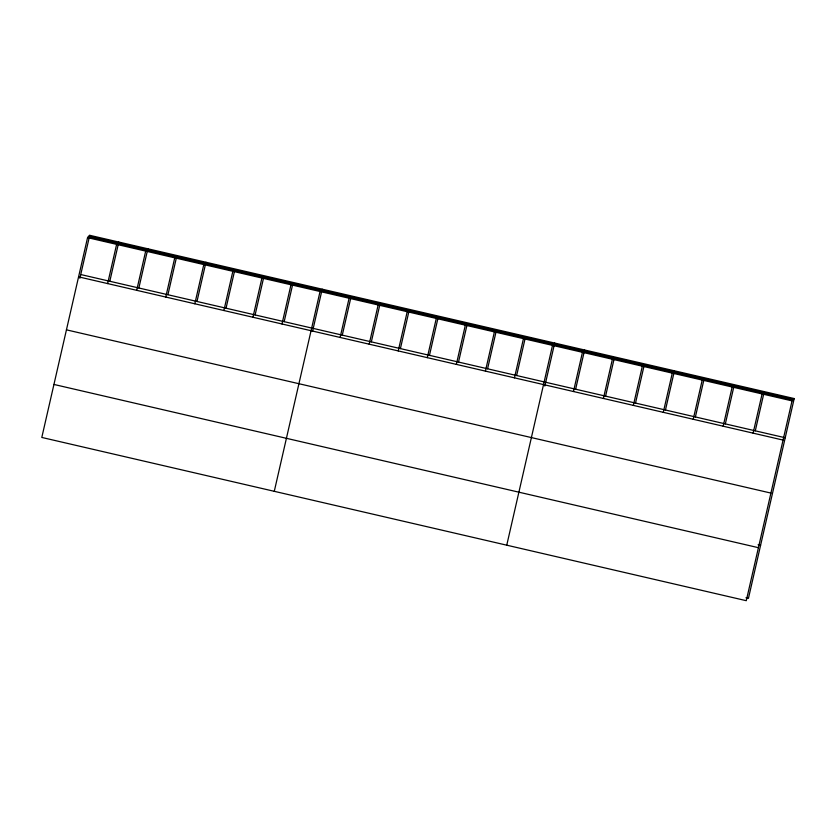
<?xml version="1.0" encoding="UTF-8"?>
<svg xmlns="http://www.w3.org/2000/svg" width="836" height="836" viewBox="0 0 836 836"><rect width="100%" height="100%" fill="white"/><g stroke="black" fill="none" stroke-linecap="round" stroke-linejoin="round"><path stroke-width="1.25" d="M87.561 237.633L41.8 437.447L746.276 600.687L792.037 400.872L794.2 398.553L89.724 235.313L87.561 237.633L792.037 400.872M79.88 278.315L89.724 235.313M107.645 283.582L116.622 244.373M109.809 281.262L118.785 242.053M136.696 290.322L145.683 251.103M138.86 288.002L147.847 248.783M165.758 297.052L174.745 257.843M167.921 294.732L176.908 255.523M194.819 303.781L203.796 264.573M196.982 301.462L205.959 262.253M223.881 310.522L232.857 271.303M226.044 308.202L234.446 271.512M252.942 317.252L261.919 278.043M255.105 314.932L263.507 278.252M281.993 323.981L290.98 284.773M284.167 321.661L292.558 284.982M274.281 491.317L320.042 291.503L322.205 289.183M312.643 330.92L321.62 291.712M340.116 337.451L349.103 298.243M342.279 335.131L350.681 298.452M369.178 344.181L378.154 304.973M371.341 341.861L379.743 305.182M398.239 350.921L407.216 311.703M400.402 348.602L408.804 311.912M427.3 357.651L436.277 318.443M429.464 355.331L437.865 318.652M456.351 364.381L465.338 325.173M458.515 362.061L466.916 325.382M485.413 371.121L494.4 331.902M487.576 368.801L496.27 330.847M514.474 377.851L523.451 338.643M516.638 375.531L525.332 337.587M506.752 545.187L552.512 345.373L554.676 343.053M544.832 386.054L554.393 344.317M573.475 391.52L582.452 352.311M575.638 389.2L584.615 349.991M603.414 398.458L612.391 359.25M605.577 396.139L613.979 359.459M633.354 405.397L642.341 366.189M635.517 403.077L644.211 365.133M663.293 412.336L672.28 373.128M665.456 410.016L674.443 370.808M693.232 419.275L702.219 380.056M695.395 416.955L703.797 380.275M723.171 426.214L732.158 386.995M725.334 423.894L733.736 387.204M753.111 433.152L762.098 393.934M755.284 430.833L764.261 391.614M794.2 398.553L748.439 598.367L745.942 597.782M89.013 236.086L793.489 399.315M88.271 236.87L792.747 400.11M80.747 274.532L785.223 437.761M78.584 276.852L783.06 440.081M66.441 329.844L770.917 493.083M758.085 544.79L760.572 545.365M53.943 384.445L758.409 547.684"/></g></svg>
